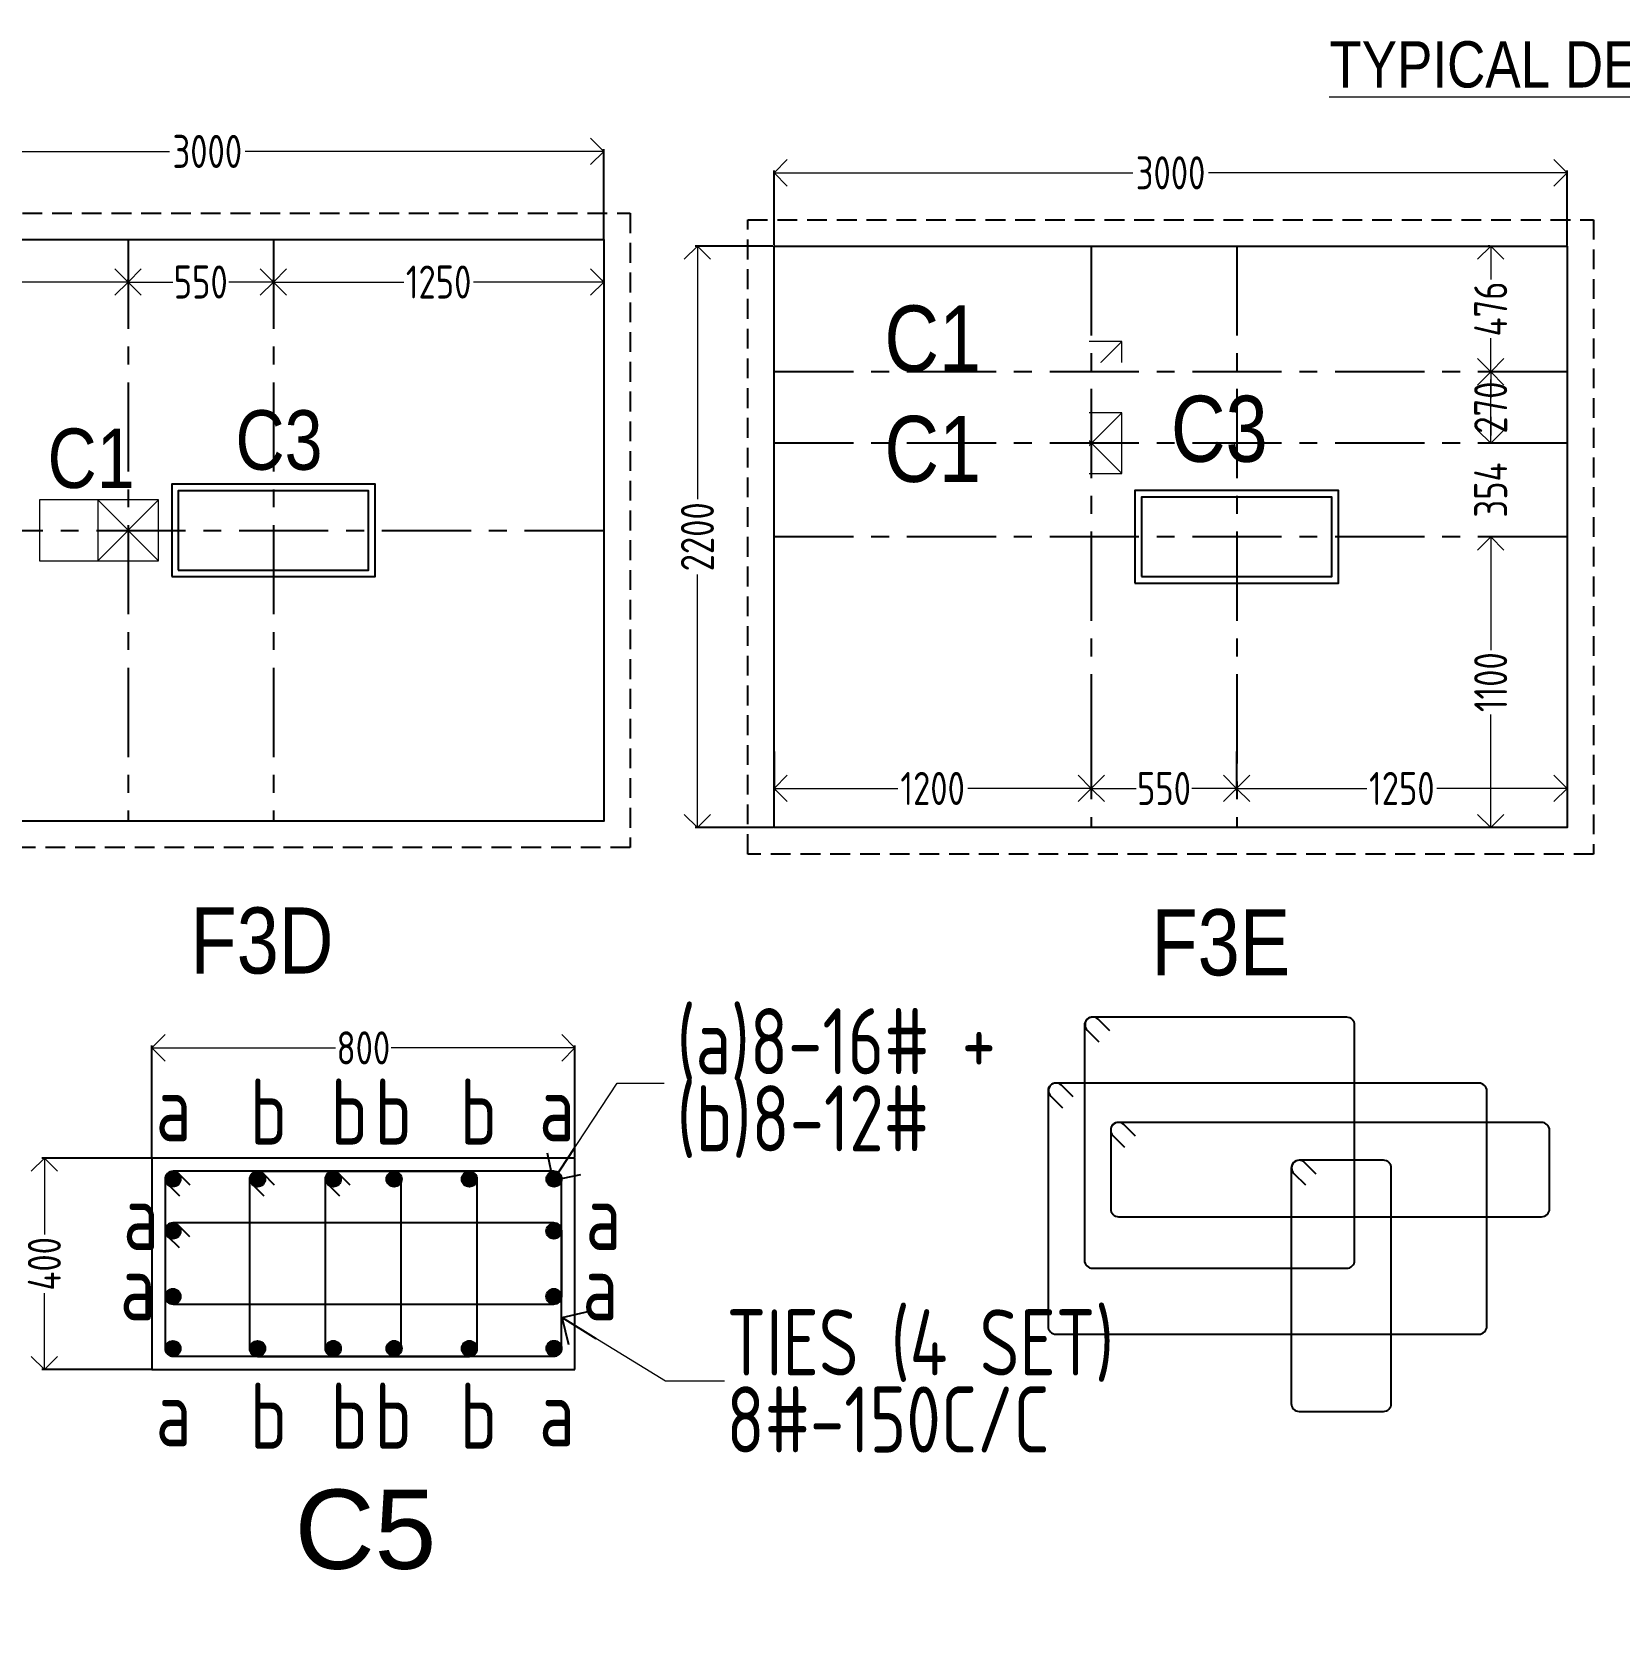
# Model space of a CAD drawing. Header units: inches. Extents: x -605 to 2991212, y -2872845 to 0.
# Drawn here: x 2394720 to 2406734, y -2404526 to -2392412 of the extents above; entities that cross this region are included whole.
import ezdxf
from ezdxf import colors
from ezdxf.entities.mleader import LeaderData, LeaderLine
from ezdxf.enums import TextEntityAlignment as Align
from ezdxf.math import Vec2, Vec3

# ---------------------------------------------------------------- set-up
doc = ezdxf.new("R2010")
doc.units = ezdxf.units.IN
doc.header["$LTSCALE"] = 600
doc.header["$MEASUREMENT"] = 0
doc.linetypes.add('CENTER', pattern=[2, 1.25, -0.25, 0.25, -0.25])
doc.linetypes.add('DASHED2', pattern=[0.375, 0.25, -0.125])
for name, color, linetype, lineweight in [('PV_TEXT_ROMANS', 7, 'Continuous', 0), ('rDIMension', 1, 'Continuous', 18), ('rRCC 2', 40, 'Continuous', 15), ('rREINF 1', 1, 'Continuous', 25), ('rREINF 2', 4, 'Continuous', 25)]:
    doc.layers.add(name, color=color, linetype=linetype, lineweight=lineweight)
doc.layers.add('SnT-CENTER2', color=8, linetype='CENTER')
doc.styles.add('DIM', font='geniso.shx', dxfattribs={"width": 0.85})
doc.styles.add('J.P', font='ARIALN.TTF')
doc.styles.get("Standard").update_dxf_attribs({"font": 'arial.ttf'})
doc.styles.add('TEXT3', font='geniso.shx')
doc.dimstyles.new('ST-150', dxfattribs={"dimscale": 75, "dimtxt": 3, "dimasz": 2, "dimexe": 0.18, "dimexo": 0.0625, "dimgap": 0.2, "dimtad": 0, "dimdec": 0, "dimlfac": 2, "dimzin": 0, "dimdsep": 46, "dimtxsty": 'DIM', "dimblk": 'OPEN90', "dimcen": 0.09, "dimclrd": 256, "dimclrt": 7, "dimadec": 0, "dimazin": 0, "dimtfac": 1, "dimtdec": 0, "dimtofl": 0, "dimtmove": 0, "dimatfit": 3, "dimldrblk": 'OPEN90', "dimfxl": 1, "dimtolj": 1, "dimtzin": 0, "dimlwd": -1, "dimarcsym": 0})
doc.dimstyles.new('ST-25', dxfattribs={"dimscale": 100, "dimtxt": 2.5, "dimasz": 2, "dimexe": 0.18, "dimexo": 0.0625, "dimgap": 0.2, "dimtad": 0, "dimdec": 0, "dimlfac": 0.25, "dimzin": 0, "dimdsep": 46, "dimtxsty": 'DIM', "dimblk": 'OPEN90', "dimcen": 0.09, "dimclrd": 256, "dimclrt": 7, "dimadec": 0, "dimazin": 0, "dimtfac": 1, "dimtdec": 0, "dimtofl": 0, "dimtmove": 0, "dimatfit": 3, "dimldrblk": 'OPEN90', "dimfxl": 1, "dimtolj": 1, "dimtzin": 0, "dimlwd": -1, "dimarcsym": 0})
doc.dimstyles.new('ST-50', dxfattribs={"dimscale": 100, "dimtxt": 2.5, "dimasz": 2, "dimexe": 0.18, "dimexo": 0.0625, "dimgap": 0.2, "dimtad": 0, "dimdec": 0, "dimlfac": 0.5, "dimzin": 0, "dimdsep": 46, "dimtxsty": 'DIM', "dimblk": 'OPEN90', "dimcen": 0.09, "dimclrd": 256, "dimclrt": 7, "dimadec": 0, "dimazin": 0, "dimtfac": 1, "dimtdec": 0, "dimtofl": 0, "dimtmove": 0, "dimatfit": 3, "dimldrblk": 'OPEN90', "dimfxl": 1, "dimtolj": 1, "dimtzin": 0, "dimlwd": -1, "dimarcsym": 0})

# ---------------------------------------------------------------- blocks, each defined once
blk = doc.blocks.new('_Open90')
at = {"color": 0, "linetype": 'ByBlock', "lineweight": -2}
for p, q in [((-0.5, 0.5), (0, 0)), ((0, 0), (-1, 0)), ((0, 0), (-0.5, -0.5))]:
    blk.add_line(p, q, dxfattribs=at)
blk = doc.blocks.new('*D819')
at = {"layer": 'Defpoints', "color": 0, "linetype": 'ByBlock'}
for p in [(2395627, -2400099), (2395627, -2400933), (2398827, -2400933)]:
    blk.add_point(p, dxfattribs=at)
at = {"layer": 'rDIMension', "color": 0, "lineweight": -2}
for p, q in [((2395627, -2400926), (2395627, -2400081)), ((2398827, -2400926), (2398827, -2400081))]:
    blk.add_line(p, q, dxfattribs=at)
at = {"layer": 'rDIMension'}
for p, q in [((2395827, -2400099), (2397015, -2400099)), ((2398627, -2400099), (2397438, -2400099))]:
    blk.add_line(p, q, dxfattribs=at)
at = {"layer": 'rDIMension', "linetype": 'ByBlock', "xscale": 200, "yscale": 200, "zscale": 200, "rotation": 180}
blk.add_blockref('_Open90', (2395627, -2400099), dxfattribs=at)
at = {"layer": 'rDIMension', "linetype": 'ByBlock', "xscale": 200, "yscale": 200, "zscale": 200}
blk.add_blockref('_Open90', (2398827, -2400099), dxfattribs=at)
at = {"layer": 'rDIMension', "color": 7, "linetype": 'ByBlock', "insert": (2397227, -2400099), "char_height": 250, "attachment_point": 5, "style": 'DIM'}
blk.add_mtext('\\A1;800', dxfattribs=at)
blk = doc.blocks.new('*D820')
at = {"layer": 'Defpoints', "color": 0, "linetype": 'ByBlock'}
for p in [(2395627, -2400933), (2394813, -2402533), (2395627, -2402533)]:
    blk.add_point(p, dxfattribs=at)
at = {"layer": 'rDIMension', "color": 0, "lineweight": -2}
for p, q in [((2395621, -2400933), (2394795, -2400933)), ((2395621, -2402533), (2394795, -2402533))]:
    blk.add_line(p, q, dxfattribs=at)
at = {"layer": 'rDIMension'}
for p, q in [((2394813, -2401133), (2394813, -2401511)), ((2394813, -2402333), (2394813, -2401955))]:
    blk.add_line(p, q, dxfattribs=at)
at = {"layer": 'rDIMension', "linetype": 'ByBlock', "xscale": 200, "yscale": 200, "zscale": 200}
for p, rotation in [((2394813, -2400933), 90), ((2394813, -2402533), 270)]:
    blk.add_blockref('_Open90', p, dxfattribs=dict(at, rotation=rotation))
at = {"layer": 'rDIMension', "color": 7, "linetype": 'ByBlock', "insert": (2394813, -2401733), "char_height": 250, "attachment_point": 5, "rotation": 90, "style": 'DIM'}
blk.add_mtext('\\A1;400', dxfattribs=at)
blk = doc.blocks.new('*D853')
at = {"layer": 'Defpoints', "color": 0, "linetype": 'ByBlock'}
for p in [(2393046, -2393316), (2393046, -2393983), (2399046, -2393983)]:
    blk.add_point(p, dxfattribs=at)
at = {"layer": 'rDIMension', "color": 0, "linetype": 'ByBlock', "lineweight": -2}
for p, q in [((2393046, -2393977), (2393046, -2393298)), ((2399046, -2393977), (2399046, -2393298))]:
    blk.add_line(p, q, dxfattribs=at)
at = {"layer": 'rDIMension', "linetype": 'ByBlock'}
for p, q in [((2393246, -2393316), (2395761, -2393316)), ((2398846, -2393316), (2396332, -2393316))]:
    blk.add_line(p, q, dxfattribs=at)
at = {"layer": 'rDIMension', "linetype": 'ByBlock', "xscale": 200, "yscale": 200, "zscale": 200, "rotation": 180}
blk.add_blockref('_Open90', (2393046, -2393316), dxfattribs=at)
at = {"layer": 'rDIMension', "linetype": 'ByBlock', "xscale": 200, "yscale": 200, "zscale": 200}
blk.add_blockref('_Open90', (2399046, -2393316), dxfattribs=at)
at = {"layer": 'rDIMension', "color": 7, "linetype": 'ByBlock', "insert": (2396046, -2393316), "char_height": 250, "attachment_point": 5, "style": 'DIM'}
blk.add_mtext('\\A1;3000', dxfattribs=at)
blk = doc.blocks.new('*D857')
at = {"layer": 'Defpoints', "color": 0, "linetype": 'ByBlock'}
for p in [(2393046, -2394304), (2395446, -2394304), (2395446, -2394304)]:
    blk.add_point(p, dxfattribs=at)
at = {"layer": 'rDIMension', "color": 0, "linetype": 'ByBlock', "lineweight": -2}
for p, q in [((2393046, -2394298), (2393046, -2394286)), ((2395446, -2394298), (2395446, -2394286))]:
    blk.add_line(p, q, dxfattribs=at)
at = {"layer": 'rDIMension', "linetype": 'ByBlock'}
for p, q in [((2393246, -2394304), (2393982, -2394304)), ((2395246, -2394304), (2394511, -2394304))]:
    blk.add_line(p, q, dxfattribs=at)
at = {"layer": 'rDIMension', "linetype": 'ByBlock', "xscale": 200, "yscale": 200, "zscale": 200, "rotation": 180}
blk.add_blockref('_Open90', (2393046, -2394304), dxfattribs=at)
at = {"layer": 'rDIMension', "linetype": 'ByBlock', "xscale": 200, "yscale": 200, "zscale": 200}
blk.add_blockref('_Open90', (2395446, -2394304), dxfattribs=at)
at = {"layer": 'rDIMension', "color": 7, "linetype": 'ByBlock', "insert": (2394246, -2394304), "char_height": 250, "attachment_point": 5, "style": 'DIM'}
blk.add_mtext('\\A1;1200', dxfattribs=at)
blk = doc.blocks.new('*D858')
at = {"layer": 'Defpoints', "color": 0, "linetype": 'ByBlock'}
for p in [(2395446, -2394304), (2396546, -2394304), (2396546, -2394304)]:
    blk.add_point(p, dxfattribs=at)
at = {"layer": 'rDIMension', "color": 0, "linetype": 'ByBlock', "lineweight": -2}
for p, q in [((2395446, -2394298), (2395446, -2394286)), ((2396546, -2394298), (2396546, -2394286))]:
    blk.add_line(p, q, dxfattribs=at)
at = {"layer": 'rDIMension', "linetype": 'ByBlock'}
for p, q in [((2395646, -2394304), (2395785, -2394304)), ((2396346, -2394304), (2396208, -2394304))]:
    blk.add_line(p, q, dxfattribs=at)
at = {"layer": 'rDIMension', "linetype": 'ByBlock', "xscale": 200, "yscale": 200, "zscale": 200, "rotation": 180}
blk.add_blockref('_Open90', (2395446, -2394304), dxfattribs=at)
at = {"layer": 'rDIMension', "linetype": 'ByBlock', "xscale": 200, "yscale": 200, "zscale": 200}
blk.add_blockref('_Open90', (2396546, -2394304), dxfattribs=at)
at = {"layer": 'rDIMension', "color": 7, "linetype": 'ByBlock', "insert": (2395996, -2394304), "char_height": 250, "attachment_point": 5, "style": 'DIM'}
blk.add_mtext('\\A1;550', dxfattribs=at)
blk = doc.blocks.new('*D859')
at = {"layer": 'Defpoints', "color": 0, "linetype": 'ByBlock'}
for p in [(2396546, -2394304), (2399046, -2394304), (2399046, -2394304)]:
    blk.add_point(p, dxfattribs=at)
at = {"layer": 'rDIMension', "color": 0, "linetype": 'ByBlock', "lineweight": -2}
for p, q in [((2396546, -2394298), (2396546, -2394286)), ((2399046, -2394298), (2399046, -2394286))]:
    blk.add_line(p, q, dxfattribs=at)
at = {"layer": 'rDIMension', "linetype": 'ByBlock'}
for p, q in [((2396746, -2394304), (2397532, -2394304)), ((2398846, -2394304), (2398061, -2394304))]:
    blk.add_line(p, q, dxfattribs=at)
at = {"layer": 'rDIMension', "linetype": 'ByBlock', "xscale": 200, "yscale": 200, "zscale": 200, "rotation": 180}
blk.add_blockref('_Open90', (2396546, -2394304), dxfattribs=at)
at = {"layer": 'rDIMension', "linetype": 'ByBlock', "xscale": 200, "yscale": 200, "zscale": 200}
blk.add_blockref('_Open90', (2399046, -2394304), dxfattribs=at)
at = {"layer": 'rDIMension', "color": 7, "linetype": 'ByBlock', "insert": (2397796, -2394304), "char_height": 250, "attachment_point": 5, "style": 'DIM'}
blk.add_mtext('\\A1;1250', dxfattribs=at)
blk = doc.blocks.new('*D860')
at = {"layer": 'Defpoints', "color": 0, "linetype": 'ByBlock'}
for p in [(2400334, -2393478), (2400334, -2394032), (2406334, -2394032)]:
    blk.add_point(p, dxfattribs=at)
at = {"layer": 'rDIMension', "color": 0, "linetype": 'ByBlock', "lineweight": -2}
for p, q in [((2400334, -2394026), (2400334, -2393460)), ((2406334, -2394026), (2406334, -2393460))]:
    blk.add_line(p, q, dxfattribs=at)
at = {"layer": 'rDIMension', "linetype": 'ByBlock'}
for p, q in [((2400534, -2393478), (2403049, -2393478)), ((2406134, -2393478), (2403620, -2393478))]:
    blk.add_line(p, q, dxfattribs=at)
at = {"layer": 'rDIMension', "linetype": 'ByBlock', "xscale": 200, "yscale": 200, "zscale": 200, "rotation": 180}
blk.add_blockref('_Open90', (2400334, -2393478), dxfattribs=at)
at = {"layer": 'rDIMension', "linetype": 'ByBlock', "xscale": 200, "yscale": 200, "zscale": 200}
blk.add_blockref('_Open90', (2406334, -2393478), dxfattribs=at)
at = {"layer": 'rDIMension', "color": 7, "linetype": 'ByBlock', "insert": (2403334, -2393478), "char_height": 250, "attachment_point": 5, "style": 'DIM'}
blk.add_mtext('\\A1;3000', dxfattribs=at)
blk = doc.blocks.new('*D861')
at = {"layer": 'Defpoints', "color": 0, "linetype": 'ByBlock'}
for p in [(2399754, -2394032), (2400334, -2394032), (2400334, -2398432)]:
    blk.add_point(p, dxfattribs=at)
at = {"layer": 'rDIMension', "color": 0, "linetype": 'ByBlock', "lineweight": -2}
for p, q in [((2400328, -2394032), (2399736, -2394032)), ((2400328, -2398432), (2399736, -2398432))]:
    blk.add_line(p, q, dxfattribs=at)
at = {"layer": 'rDIMension', "linetype": 'ByBlock'}
for p, q in [((2399754, -2394232), (2399754, -2395947)), ((2399754, -2398232), (2399754, -2396518))]:
    blk.add_line(p, q, dxfattribs=at)
at = {"layer": 'rDIMension', "linetype": 'ByBlock', "xscale": 200, "yscale": 200, "zscale": 200}
for p, rotation in [((2399754, -2394032), 90), ((2399754, -2398432), 270)]:
    blk.add_blockref('_Open90', p, dxfattribs=dict(at, rotation=rotation))
at = {"layer": 'rDIMension', "color": 7, "linetype": 'ByBlock', "insert": (2399754, -2396232), "char_height": 250, "attachment_point": 5, "rotation": 90, "style": 'DIM'}
blk.add_mtext('\\A1;2200', dxfattribs=at)
blk = doc.blocks.new('*D862')
at = {"layer": 'Defpoints', "color": 0, "linetype": 'ByBlock'}
for p in [(2400334, -2397851), (2402734, -2397851), (2402734, -2398136)]:
    blk.add_point(p, dxfattribs=at)
at = {"layer": 'rDIMension', "color": 0, "linetype": 'ByBlock', "lineweight": -2}
for p, q in [((2400334, -2397857), (2400334, -2398154)), ((2402734, -2397857), (2402734, -2398154))]:
    blk.add_line(p, q, dxfattribs=at)
at = {"layer": 'rDIMension', "linetype": 'ByBlock'}
for p, q in [((2400534, -2398136), (2401270, -2398136)), ((2402534, -2398136), (2401799, -2398136))]:
    blk.add_line(p, q, dxfattribs=at)
at = {"layer": 'rDIMension', "linetype": 'ByBlock', "xscale": 200, "yscale": 200, "zscale": 200, "rotation": 180}
blk.add_blockref('_Open90', (2400334, -2398136), dxfattribs=at)
at = {"layer": 'rDIMension', "linetype": 'ByBlock', "xscale": 200, "yscale": 200, "zscale": 200}
blk.add_blockref('_Open90', (2402734, -2398136), dxfattribs=at)
at = {"layer": 'rDIMension', "color": 7, "linetype": 'ByBlock', "insert": (2401534, -2398136), "char_height": 250, "attachment_point": 5, "style": 'DIM'}
blk.add_mtext('\\A1;1200', dxfattribs=at)
blk = doc.blocks.new('*D863')
at = {"layer": 'Defpoints', "color": 0, "linetype": 'ByBlock'}
for p in [(2402734, -2397851), (2403834, -2397851), (2403834, -2398136)]:
    blk.add_point(p, dxfattribs=at)
at = {"layer": 'rDIMension', "color": 0, "linetype": 'ByBlock', "lineweight": -2}
for p, q in [((2402734, -2397857), (2402734, -2398154)), ((2403834, -2397857), (2403834, -2398154))]:
    blk.add_line(p, q, dxfattribs=at)
at = {"layer": 'rDIMension', "linetype": 'ByBlock'}
for p, q in [((2402934, -2398136), (2403073, -2398136)), ((2403634, -2398136), (2403496, -2398136))]:
    blk.add_line(p, q, dxfattribs=at)
at = {"layer": 'rDIMension', "linetype": 'ByBlock', "xscale": 200, "yscale": 200, "zscale": 200, "rotation": 180}
blk.add_blockref('_Open90', (2402734, -2398136), dxfattribs=at)
at = {"layer": 'rDIMension', "linetype": 'ByBlock', "xscale": 200, "yscale": 200, "zscale": 200}
blk.add_blockref('_Open90', (2403834, -2398136), dxfattribs=at)
at = {"layer": 'rDIMension', "color": 7, "linetype": 'ByBlock', "insert": (2403284, -2398136), "char_height": 250, "attachment_point": 5, "style": 'DIM'}
blk.add_mtext('\\A1;550', dxfattribs=at)
blk = doc.blocks.new('*D864')
at = {"layer": 'Defpoints', "color": 0, "linetype": 'ByBlock'}
for p in [(2403834, -2397851), (2406334, -2397851), (2406334, -2398136)]:
    blk.add_point(p, dxfattribs=at)
at = {"layer": 'rDIMension', "color": 0, "linetype": 'ByBlock', "lineweight": -2}
for p, q in [((2403834, -2397857), (2403834, -2398154)), ((2406334, -2397857), (2406334, -2398154))]:
    blk.add_line(p, q, dxfattribs=at)
at = {"layer": 'rDIMension', "linetype": 'ByBlock'}
for p, q in [((2404034, -2398136), (2404820, -2398136)), ((2406134, -2398136), (2405349, -2398136))]:
    blk.add_line(p, q, dxfattribs=at)
at = {"layer": 'rDIMension', "linetype": 'ByBlock', "xscale": 200, "yscale": 200, "zscale": 200, "rotation": 180}
blk.add_blockref('_Open90', (2403834, -2398136), dxfattribs=at)
at = {"layer": 'rDIMension', "linetype": 'ByBlock', "xscale": 200, "yscale": 200, "zscale": 200}
blk.add_blockref('_Open90', (2406334, -2398136), dxfattribs=at)
at = {"layer": 'rDIMension', "color": 7, "linetype": 'ByBlock', "insert": (2405084, -2398136), "char_height": 250, "attachment_point": 5, "style": 'DIM'}
blk.add_mtext('\\A1;1250', dxfattribs=at)
blk = doc.blocks.new('*D865')
at = {"layer": 'Defpoints', "color": 0, "linetype": 'ByBlock'}
for p in [(2405756, -2394032), (2405756, -2394984), (2405756, -2394984)]:
    blk.add_point(p, dxfattribs=at)
at = {"layer": 'rDIMension', "color": 0, "linetype": 'ByBlock', "lineweight": -2}
for p, q in [((2405750, -2394032), (2405738, -2394032)), ((2405750, -2394984), (2405738, -2394984))]:
    blk.add_line(p, q, dxfattribs=at)
at = {"layer": 'rDIMension', "linetype": 'ByBlock'}
for p, q in [((2405756, -2394232), (2405756, -2394286)), ((2405756, -2394784), (2405756, -2394730))]:
    blk.add_line(p, q, dxfattribs=at)
at = {"layer": 'rDIMension', "linetype": 'ByBlock', "xscale": 200, "yscale": 200, "zscale": 200}
for p, rotation in [((2405756, -2394032), 90), ((2405756, -2394984), 270)]:
    blk.add_blockref('_Open90', p, dxfattribs=dict(at, rotation=rotation))
at = {"layer": 'rDIMension', "color": 7, "linetype": 'ByBlock', "insert": (2405756, -2394508), "char_height": 250, "attachment_point": 5, "rotation": 90, "style": 'DIM'}
blk.add_mtext('\\A1;476', dxfattribs=at)
blk = doc.blocks.new('*D866')
at = {"layer": 'Defpoints', "color": 0, "linetype": 'ByBlock'}
for p in [(2406160, -2394984), (2405756, -2395524), (2406160, -2395524)]:
    blk.add_point(p, dxfattribs=at)
at = {"layer": 'rDIMension', "color": 0, "linetype": 'ByBlock', "lineweight": -2}
for p, q in [((2406154, -2394984), (2405738, -2394984)), ((2406154, -2395524), (2405738, -2395524))]:
    blk.add_line(p, q, dxfattribs=at)
at = {"layer": 'rDIMension', "linetype": 'ByBlock'}
for p, q in [((2405756, -2395184), (2405756, -2395042)), ((2405756, -2395324), (2405756, -2395465))]:
    blk.add_line(p, q, dxfattribs=at)
at = {"layer": 'rDIMension', "linetype": 'ByBlock', "xscale": 200, "yscale": 200, "zscale": 200}
for p, rotation in [((2405756, -2394984), 90), ((2405756, -2395524), 270)]:
    blk.add_blockref('_Open90', p, dxfattribs=dict(at, rotation=rotation))
at = {"layer": 'rDIMension', "color": 7, "linetype": 'ByBlock', "insert": (2405756, -2395254), "char_height": 250, "attachment_point": 5, "rotation": 90, "style": 'DIM'}
blk.add_mtext('\\A1;270', dxfattribs=at)
blk = doc.blocks.new('*D867')
at = {"layer": 'Defpoints', "color": 0, "linetype": 'ByBlock'}
for p in [(2406160, -2395524), (2405756, -2396232), (2406160, -2396232)]:
    blk.add_point(p, dxfattribs=at)
at = {"layer": 'rDIMension', "linetype": 'ByBlock'}
for p, q in [((2405756, -2395324), (2405756, -2395124)), ((2405756, -2396432), (2405756, -2396632))]:
    blk.add_line(p, q, dxfattribs=at)
at = {"layer": 'rDIMension', "color": 0, "linetype": 'ByBlock', "lineweight": -2}
for p, q in [((2406154, -2395524), (2405738, -2395524)), ((2406154, -2396232), (2405738, -2396232))]:
    blk.add_line(p, q, dxfattribs=at)
at = {"layer": 'rDIMension', "linetype": 'ByBlock', "xscale": 200, "yscale": 200, "zscale": 200}
for p, rotation in [((2405756, -2395524), 270), ((2405756, -2396232), 90)]:
    blk.add_blockref('_Open90', p, dxfattribs=dict(at, rotation=rotation))
at = {"layer": 'rDIMension', "color": 7, "linetype": 'ByBlock', "insert": (2405756, -2395878), "char_height": 250, "attachment_point": 5, "rotation": 90, "style": 'DIM'}
blk.add_mtext('\\A1;354', dxfattribs=at)
blk = doc.blocks.new('*D868')
at = {"layer": 'Defpoints', "color": 0, "linetype": 'ByBlock'}
for p in [(2406160, -2396232), (2405756, -2398432), (2406160, -2398432)]:
    blk.add_point(p, dxfattribs=at)
at = {"layer": 'rDIMension', "color": 0, "linetype": 'ByBlock', "lineweight": -2}
for p, q in [((2406154, -2396232), (2405738, -2396232)), ((2406154, -2398432), (2405738, -2398432))]:
    blk.add_line(p, q, dxfattribs=at)
at = {"layer": 'rDIMension', "linetype": 'ByBlock'}
for p, q in [((2405756, -2396432), (2405756, -2397089)), ((2405756, -2398232), (2405756, -2397576))]:
    blk.add_line(p, q, dxfattribs=at)
at = {"layer": 'rDIMension', "linetype": 'ByBlock', "xscale": 200, "yscale": 200, "zscale": 200}
for p, rotation in [((2405756, -2396232), 90), ((2405756, -2398432), 270)]:
    blk.add_blockref('_Open90', p, dxfattribs=dict(at, rotation=rotation))
at = {"layer": 'rDIMension', "color": 7, "linetype": 'ByBlock', "insert": (2405756, -2397332), "char_height": 250, "attachment_point": 5, "rotation": 90, "style": 'DIM'}
blk.add_mtext('\\A1;1100', dxfattribs=at)
blk = doc.blocks.new('_DotBlank')
at = {"color": 0, "linetype": 'ByBlock', "lineweight": -2}
blk.add_line((-0.5, 0), (-1, 0), dxfattribs=at)
blk.add_circle((0, 0), 0.5, dxfattribs=at)

msp = doc.modelspace()

# ---------------------------------------------------------------- hatches: boundary and pattern name
at = {"layer": 'rREINF 2'}
h = msp.add_hatch(color=256, dxfattribs=at)
h.dxf.hatch_style = 1
h.paths.add_polyline_path([(2395843.6, -2401091.4, 1), (2395728.3, -2401091.4, 1)])
h = msp.add_hatch(color=256, dxfattribs=at)
h.dxf.hatch_style = 1
h.paths.add_polyline_path([(2396484.3, -2401091.6, 1), (2396368.9, -2401091.6, 1)])
h = msp.add_hatch(color=256, dxfattribs=at)
h.dxf.hatch_style = 1
h.paths.add_polyline_path([(2397057.1, -2401091.9, 1), (2396941.8, -2401091.9, 1)])
h = msp.add_hatch(color=256, dxfattribs=at)
h.dxf.hatch_style = 1
h.paths.add_polyline_path([(2397516.7, -2401092.1, 1), (2397401.3, -2401092.1, 1)])
h = msp.add_hatch(color=256, dxfattribs=at)
h.dxf.hatch_style = 1
h.paths.add_polyline_path([(2398086.1, -2401092.3, 1), (2397970.8, -2401092.3, 1)])
h = msp.add_hatch(color=256, dxfattribs=at)
h.dxf.hatch_style = 1
h.paths.add_polyline_path([(2398726.8, -2401092.6, 1), (2398611.4, -2401092.6, 1)])
h = msp.add_hatch(color=256, dxfattribs=at)
h.dxf.hatch_style = 1
h.paths.add_polyline_path([(2395843.6, -2401485.5, 1), (2395728.3, -2401485.5, 1)])
h = msp.add_hatch(color=256, dxfattribs=at)
h.dxf.hatch_style = 1
h.paths.add_polyline_path([(2398609.9, -2401485.5, -1), (2398725.2, -2401485.5, -1)])
h = msp.add_hatch(color=256, dxfattribs=at)
h.dxf.hatch_style = 1
h.paths.add_polyline_path([(2395843.6, -2401979.6, 1), (2395728.3, -2401979.6, 1)])
h = msp.add_hatch(color=256, dxfattribs=at)
h.dxf.hatch_style = 1
h.paths.add_polyline_path([(2398609.9, -2401979.6, -1), (2398725.2, -2401979.6, -1)])
h = msp.add_hatch(color=256, dxfattribs=at)
h.dxf.hatch_style = 1
h.paths.add_polyline_path([(2395843.6, -2402373.8, -1), (2395728.3, -2402373.8, -1)])
h = msp.add_hatch(color=256, dxfattribs=at)
h.dxf.hatch_style = 1
h.paths.add_polyline_path([(2396484.3, -2402373.5, -1), (2396368.9, -2402373.5, -1)])
h = msp.add_hatch(color=256, dxfattribs=at)
h.dxf.hatch_style = 1
h.paths.add_polyline_path([(2397057.1, -2402373.3, -1), (2396941.8, -2402373.3, -1)])
h = msp.add_hatch(color=256, dxfattribs=at)
h.dxf.hatch_style = 1
h.paths.add_polyline_path([(2397516.7, -2402373.1, -1), (2397401.3, -2402373.1, -1)])
h = msp.add_hatch(color=256, dxfattribs=at)
h.dxf.hatch_style = 1
h.paths.add_polyline_path([(2398086.1, -2402372.8, -1), (2397970.8, -2402372.8, -1)])
h = msp.add_hatch(color=256, dxfattribs=at)
h.dxf.hatch_style = 1
h.paths.add_polyline_path([(2398726.8, -2402372.6, -1), (2398611.4, -2402372.6, -1)])

# ---------------------------------------------------------------- linework, layer by layer
at = {"color": 7, "linetype": 'DASHED2'}
msp.add_lwpolyline([(2392846.5, -2393783.2), (2399246.5, -2393783.2), (2399246.5, -2398583.2), (2392846.5, -2398583.2)], close=True, dxfattribs=at)
at = {"color": 1, "linetype": 'ByBlock'}
msp.add_lwpolyline([(2393046.5, -2393983.2), (2399046.5, -2393983.2), (2399046.5, -2398383.2), (2393046.5, -2398383.2)], close=True, dxfattribs=at)
at = {"color": 3, "linetype": 'ByBlock'}
msp.add_lwpolyline([(2395776.5, -2396533.2), (2397316.5, -2396533.2), (2397316.5, -2395833.2), (2395776.5, -2395833.2)], close=True, dxfattribs=at)
at = {"color": 2, "linetype": 'ByBlock'}
msp.add_lwpolyline([(2395826.5, -2396483.2), (2397266.5, -2396483.2), (2397266.5, -2395883.2), (2395826.5, -2395883.2)], close=True, dxfattribs=at)
at = {"color": 6, "linetype": 'ByBlock'}
msp.add_lwpolyline([(2398826.8, -2402532.6), (2398826.8, -2400932.6), (2395626.8, -2400932.6), (2395626.8, -2402532.6)], close=True, dxfattribs=at)
at = {"layer": 'rRCC 2', "color": 6}
for p, q in [((2402964.3, -2394753.7), (2402504.3, -2395213.7)), ((2402964.3, -2395213.7), (2402504.3, -2394753.7)), ((2395676.5, -2395953.2), (2395216.5, -2396413.2)), ((2395676.5, -2396413.2), (2395216.5, -2395953.2))]:
    msp.add_line(p, q, dxfattribs=at)
for points in [[(2402964.3, -2395213.7), (2402964.3, -2394753.7), (2402064.3, -2394753.7), (2402064.3, -2395213.7)], [(2402964.3, -2394753.7), (2402504.3, -2394753.7), (2402504.3, -2395213.7), (2402964.3, -2395213.7)], [(2395676.5, -2396413.2), (2395676.5, -2395953.2), (2394776.5, -2395953.2), (2394776.5, -2396413.2)], [(2395676.5, -2395953.2), (2395216.5, -2395953.2), (2395216.5, -2396413.2), (2395676.5, -2396413.2)]]:
    msp.add_lwpolyline(points, close=True, dxfattribs=at)
at = {"layer": 'rREINF 1'}
for points in [[(2404726.7, -2401706.9), (2404726.7, -2399926.9, 0.4142136), (2404666.7, -2399866.9), (2402742.9, -2399866.9, 0.4142136), (2402682.9, -2399926.9), (2402682.9, -2401706.9, 0.4142136), (2402742.9, -2401766.9), (2404666.7, -2401766.9, 0.4142136)], [(2405727.1, -2402205.3), (2405727.1, -2400425.3, 0.4142136), (2405667.1, -2400365.3), (2402467.1, -2400365.3, 0.4142136), (2402407.1, -2400425.3), (2402407.1, -2402205.3, 0.4142136), (2402467.1, -2402265.3), (2405667.1, -2402265.3, 0.4142136)], [(2406201.2, -2401316.6), (2406201.2, -2400722.5, 0.4142136), (2406141.2, -2400662.5), (2402941.2, -2400662.5, 0.4142136), (2402881.2, -2400722.5), (2402881.2, -2401316.6, 0.4142136), (2402941.2, -2401376.6), (2406141.2, -2401376.6, 0.4142136)], [(2405004.1, -2402789.9), (2405004.1, -2401009.9, 0.4142136), (2404944.1, -2400949.9), (2404306.7, -2400949.9, 0.4142136), (2404246.7, -2401009.9), (2404246.7, -2402789.9, 0.4142136), (2404306.7, -2402849.9), (2404944.1, -2402849.9, 0.4142136)], [(2398726.8, -2402372.6), (2398726.8, -2401092.6, 0.4142136), (2398666.8, -2401032.6), (2395786.8, -2401032.6, 0.4142136), (2395726.8, -2401092.6), (2395726.8, -2402372.6, 0.4142136), (2395786.8, -2402432.6), (2398666.8, -2402432.6, 0.4142136)], [(2398088.5, -2402374), (2398088.5, -2401094, 0.4142136), (2398028.5, -2401034), (2396424.8, -2401034, 0.4142136), (2396364.8, -2401094), (2396364.8, -2402374, 0.4142136), (2396424.8, -2402434), (2398028.5, -2402434, 0.4142136)], [(2397513.7, -2402372.6), (2397513.7, -2401092.6, 0.4142136), (2397453.7, -2401032.6), (2396997.4, -2401032.6, 0.4142136), (2396937.4, -2401092.6), (2396937.4, -2402372.6, 0.4142136), (2396997.4, -2402432.6), (2397453.7, -2402432.6, 0.4142136)], [(2398727.1, -2401978.1), (2398727.1, -2401484, 0.4142136), (2398667.1, -2401424), (2395787.1, -2401424, 0.4142136), (2395727.1, -2401484), (2395727.1, -2401978.1, 0.4142136), (2395787.1, -2402038.1), (2398667.1, -2402038.1, 0.4142136)]]:
    msp.add_lwpolyline(points, format="xyb", close=True, dxfattribs=at)
for points in [[(2402873.6, -2399970.5), (2402785.5, -2399882.4, 1), (2402703.9, -2399964), (2402792, -2400052.1)], [(2402596.8, -2400470.3), (2402508.7, -2400382.2, 1), (2402427.1, -2400463.7), (2402515.2, -2400551.8)], [(2403067.7, -2400767.5), (2402979.6, -2400679.4, 1), (2402898.1, -2400761), (2402986.2, -2400849.1)], [(2404436.4, -2401054.9), (2404348.3, -2400966.8, 1), (2404266.7, -2401048.3), (2404354.9, -2401136.4)], [(2395916.5, -2401137.6), (2395828.3, -2401049.5, 1), (2395746.8, -2401131), (2395834.9, -2401219.1)], [(2396555.4, -2401137.6), (2396467.3, -2401049.5, 1), (2396385.8, -2401131.1), (2396473.9, -2401219.2)], [(2397127.1, -2401137.6), (2397038.9, -2401049.5, 1), (2396957.4, -2401131), (2397045.5, -2401219.1)], [(2395913.6, -2401529), (2395825.5, -2401440.9, 1), (2395743.9, -2401522.5), (2395832.1, -2401610.6)]]:
    msp.add_lwpolyline(points, format="xyb", dxfattribs=at)
at = {"layer": 'rREINF 2'}
for centre in [(2395786, -2401091.4), (2396426.6, -2401091.6), (2396999.5, -2401091.9), (2397459, -2401092.1), (2398028.5, -2401092.3), (2398669.1, -2401092.6), (2395786, -2401485.5), (2398667.6, -2401485.5), (2395786, -2401979.6), (2398667.6, -2401979.6), (2395786, -2402373.8), (2396426.6, -2402373.5), (2396999.5, -2402373.3), (2397459, -2402373.1), (2398028.5, -2402372.8), (2398669.1, -2402372.6)]:
    msp.add_circle(centre, 57.7, dxfattribs=at)
at = {"layer": 'SnT-CENTER2', "color": 8, "ltscale": 0.9}
for points in [[(2395446.5, -2393983.2), (2395446.5, -2398383.2)], [(2396546.5, -2393983.2), (2396546.5, -2398383.2)], [(2393046.5, -2396183.2), (2399046.5, -2396183.2)], [(2406334.3, -2396232.5), (2400334.3, -2396232.5)]]:
    msp.add_lwpolyline(points, dxfattribs=at)

# ---------------------------------------------------------------- texts
at = {"layer": 'PV_TEXT_ROMANS', "style": 'J.P'}
msp.add_text('%%UTYPICAL DETAILS OF FOOTING FOR  F3A,F3B,F3C,F3D,F3E', height=350, rotation=360, dxfattribs=at).set_placement((2410238.3, -2392687.2), align=Align.MIDDLE)
at = {"layer": 'PV_TEXT_ROMANS', "char_height": 450, "width": 2135.966, "attachment_point": 1, "style": 'J.P'}
for s, insert in [('\\pxqc;C3', (2395520.2, -2395274.4)), ('\\pxqc;C1', (2394098.4, -2395412.5))]:
    msp.add_mtext(s, dxfattribs=dict(at, insert=insert))
at = {"layer": 'PV_TEXT_ROMANS', "char_height": 500, "width": 1863.784, "attachment_point": 1, "style": 'J.P', "bg_fill": 2}
for s, insert in [('\\pxqc;F3D', (2395527.4, -2399036.4)), ('\\pxqc;F3E', (2402782.2, -2399050.2))]:
    msp.add_mtext(s, dxfattribs=dict(at, insert=insert))
at = {"layer": 'rDIMension', "color": 7, "insert": (2399597, -2400365.6), "char_height": 500, "width": 2863.587, "attachment_point": 4, "line_spacing_factor": 0.7, "style": 'DIM'}
msp.add_mtext('\\A1;(a)8-16# +\\P(b)8-12# ', dxfattribs=at)
at = {"layer": 'rDIMension', "color": 7, "char_height": 500, "attachment_point": 4, "line_spacing_factor": 0.7, "style": 'DIM'}
for s, insert in [('\\A1;b', (2396368.2, -2400582)), ('\\A1;b', (2396979.4, -2400582)), ('\\A1;b', (2397312.4, -2400582)), ('\\A1;b', (2397956.7, -2400582)), ('\\A1;a', (2395655.9, -2400555.8)), ('\\A1;a', (2398556.8, -2400555.8)), ('\\A1;a', (2395409.1, -2401378.2)), ('\\A1;a', (2398908, -2401378.2)), ('\\A1;a', (2395385.4, -2401910)), ('\\A1;a', (2398884.3, -2401910)), ('\\A1;TIES (4 SET)\\P8#-150C/C', (2399974.1, -2402619.2)), ('\\A1;b', (2396368.2, -2402883.2)), ('\\A1;b', (2396979.4, -2402883.2)), ('\\A1;b', (2397312.4, -2402883.2)), ('\\A1;b', (2397956.7, -2402883.2)), ('\\A1;a', (2395655.9, -2402863.5)), ('\\A1;a', (2398556.8, -2402863.5))]:
    msp.add_mtext(s, dxfattribs=dict(at, insert=insert))
at = {"layer": 'rRCC 2'}
msp.add_text('C5', height=600, dxfattribs=at).set_placement((2396706.6, -2404041.1))

# ---------------------------------------------------------------- dimensions: what is measured, and where the dimension line sits
at = {"layer": 'rDIMension', "color": 8, "linetype": 'ByBlock'}
for base, p1, p2, picture, middle in [((2393046.5, -2393315.9), (2399046.5, -2393983.2), (2393046.5, -2393983.2), '*D853', (2396046.5, -2393315.9)), ((2400334.3, -2393477.8), (2406334.3, -2394032.5), (2400334.3, -2394032.5), '*D860', (2403334.3, -2393477.8)), ((2395446.5, -2394304.4), (2393046.5, -2394304.4), (2395446.5, -2394304.4), '*D857', (2394246.5, -2394304.4)), ((2396546.5, -2394304.4), (2395446.5, -2394304.4), (2396546.5, -2394304.4), '*D858', (2395996.5, -2394304.4)), ((2399046.5, -2394304.4), (2396546.5, -2394304.4), (2399046.5, -2394304.4), '*D859', (2397796.5, -2394304.4)), ((2402734.3, -2398135.8), (2400334.3, -2397850.9), (2402734.3, -2397850.9), '*D862', (2401534.3, -2398135.8)), ((2403834.3, -2398135.8), (2402734.3, -2397850.9), (2403834.3, -2397850.9), '*D863', (2403284.3, -2398135.8)), ((2406334.3, -2398135.8), (2403834.3, -2397850.9), (2406334.3, -2397850.9), '*D864', (2405084.3, -2398135.8))]:
    dim = msp.add_linear_dim(base=base, p1=p1, p2=p2, dimstyle='ST-50', override={"dimblk": 'Open90', "dimtmove": 1}, dxfattribs=at)
    dim.commit()
    dim.dimension.update_dxf_attribs({"geometry": picture, "text_midpoint": middle})
for base, p1, p2, picture, middle in [((2405756.5, -2394983.7), (2405756.5, -2394032.5), (2405756.5, -2394983.7), '*D865', (2405756.5, -2394508.1)), ((2405756.5, -2396232.5), (2406160.5, -2395523.7), (2406160.5, -2396232.5), '*D867', (2405756.5, -2395878.1)), ((2405756.5, -2398432.5), (2406160.5, -2396232.5), (2406160.5, -2398432.5), '*D868', (2405756.5, -2397332.5))]:
    dim = msp.add_linear_dim(base=base, p1=p1, p2=p2, angle=90, dimstyle='ST-50', override={"dimblk": 'Open90', "dimtmove": 1}, dxfattribs=at)
    dim.commit()
    dim.dimension.update_dxf_attribs({"geometry": picture, "text_midpoint": middle})
dim = msp.add_linear_dim(base=(2405756.5, -2395523.7), p1=(2406160.5, -2394983.7), p2=(2406160.5, -2395523.7), angle=90, dimstyle='ST-50', override={"dimblk": 'Open90', "dimtmove": 1}, dxfattribs=at)
dim.commit()
dim.dimension.update_dxf_attribs({"geometry": '*D866', "text_midpoint": (2405756.5, -2395253.7), "dimtype": 160})
at = {"layer": 'rDIMension'}
dim = msp.add_linear_dim(base=(2395626.8, -2400099.1), p1=(2398826.8, -2400932.6), p2=(2395626.8, -2400932.6), dimstyle='ST-25', dxfattribs=at)
dim.commit()
dim.dimension.update_dxf_attribs({"geometry": '*D819', "text_midpoint": (2397226.8, -2400099.1)})
dim = msp.add_linear_dim(base=(2394813, -2402532.6), p1=(2395626.8, -2400932.6), p2=(2395626.8, -2402532.6), angle=90, dimstyle='ST-25', dxfattribs=at)
dim.commit()
dim.dimension.update_dxf_attribs({"geometry": '*D820', "text_midpoint": (2394813, -2401732.6)})

# ---------------------------------------------------------------- leaders
at = {"layer": 'rRCC 2', "annotation_type": 0, "has_hookline": 1, "hookline_direction": 0}
msp.add_leader([(2398662.5, -2401102.3), (2399147.8, -2400365.6), (2399503.4, -2400365.6)], dimstyle='ST-150', override={"dimasz": 4}, dxfattribs=at)
at = {"layer": 'rRCC 2', "annotation_type": 0, "has_hookline": 1, "hookline_direction": 0, "text_width": 2974.8}
msp.add_leader([(2398730.6, -2402140), (2399512, -2402619.2), (2399959.1, -2402619.2)], dimstyle='ST-150', override={"dimasz": 4}, dxfattribs=at)

# ---------------------------------------------------------------- next in the draw order: texts
at = {"layer": 'PV_TEXT_ROMANS', "insert": (2402770.8, -2395164.4), "char_height": 500, "width": 1863.784, "attachment_point": 1, "style": 'J.P', "bg_fill": 2}
msp.add_mtext('\\pxqc;C3', dxfattribs=at)

# ---------------------------------------------------------------- next in the draw order: linework, layer by layer
at = {"color": 3, "linetype": 'ByBlock'}
msp.add_lwpolyline([(2403064.3, -2396582.5), (2404604.3, -2396582.5), (2404604.3, -2395882.5), (2403064.3, -2395882.5)], close=True, dxfattribs=at)
at = {"color": 2, "linetype": 'ByBlock'}
msp.add_lwpolyline([(2403114.3, -2396532.5), (2404554.3, -2396532.5), (2404554.3, -2395932.5), (2403114.3, -2395932.5)], close=True, dxfattribs=at)
at = {"layer": 'rRCC 2', "color": 6}
for p, q in [((2402964.3, -2395293.7), (2402504.3, -2395753.7)), ((2402964.3, -2395753.7), (2402504.3, -2395293.7))]:
    msp.add_line(p, q, dxfattribs=at)
for points in [[(2402964.3, -2395753.7), (2402964.3, -2395293.7), (2402064.3, -2395293.7), (2402064.3, -2395753.7)], [(2402964.3, -2395293.7), (2402504.3, -2395293.7), (2402504.3, -2395753.7), (2402964.3, -2395753.7)]]:
    msp.add_lwpolyline(points, close=True, dxfattribs=at)
at = {"layer": 'SnT-CENTER2', "color": 8, "ltscale": 0.9}
msp.add_lwpolyline([(2403834.3, -2394032.5), (2403834.3, -2398432.5)], dxfattribs=at)

# ---------------------------------------------------------------- next in the draw order: texts
at = {"layer": 'PV_TEXT_ROMANS', "insert": (2400602.9, -2394481.4), "char_height": 500, "width": 1863.784, "attachment_point": 1, "style": 'J.P', "bg_fill": 2}
msp.add_mtext('\\pxqc;C1', dxfattribs=at)

# ---------------------------------------------------------------- next in the draw order: linework, layer by layer
at = {"layer": 'SnT-CENTER2', "color": 8, "ltscale": 0.9}
msp.add_lwpolyline([(2406334.3, -2394983.7), (2400334.3, -2394983.7)], dxfattribs=at)

# ---------------------------------------------------------------- next in the draw order: texts
at = {"layer": 'PV_TEXT_ROMANS', "insert": (2400602.9, -2395316.7), "char_height": 500, "width": 1863.784, "attachment_point": 1, "style": 'J.P', "bg_fill": 2}
msp.add_mtext('\\pxqc;C1', dxfattribs=at)

# ---------------------------------------------------------------- next in the draw order: linework, layer by layer
at = {"color": 7, "linetype": 'DASHED2'}
msp.add_lwpolyline([(2400134.3, -2393832.5), (2406534.3, -2393832.5), (2406534.3, -2398632.5), (2400134.3, -2398632.5)], close=True, dxfattribs=at)
at = {"color": 1, "linetype": 'ByBlock'}
msp.add_lwpolyline([(2400334.3, -2394032.5), (2406334.3, -2394032.5), (2406334.3, -2398432.5), (2400334.3, -2398432.5)], close=True, dxfattribs=at)
at = {"layer": 'SnT-CENTER2', "color": 8, "ltscale": 0.9}
for points in [[(2402734.3, -2394032.5), (2402734.3, -2398432.5)], [(2406334.3, -2395523.7), (2400334.3, -2395523.7)]]:
    msp.add_lwpolyline(points, dxfattribs=at)

# ---------------------------------------------------------------- next in the draw order: dimensions: what is measured, and where the dimension line sits
at = {"layer": 'rDIMension', "color": 8, "linetype": 'ByBlock'}
dim = msp.add_linear_dim(base=(2399753.6, -2394032.5), p1=(2400334.3, -2398432.5), p2=(2400334.3, -2394032.5), angle=90, dimstyle='ST-50', override={"dimblk": 'Open90', "dimtmove": 1}, dxfattribs=at)
dim.commit()
dim.dimension.update_dxf_attribs({"geometry": '*D861', "text_midpoint": (2399753.6, -2396232.5)})

# ---------------------------------------------------------------- next in the draw order: leaders
at = {"layer": 'rRCC 2', "color": 7}
ml = msp.add_multileader_mtext('Standard', dxfattribs=at)
ml.set_content('\\A1;\\W0.85;(a)4-12# ', color=7, style='TEXT3')
ml.set_leader_properties(color=256, linetype='ByLayer', lineweight=-1)
ml.set_arrow_properties(name='DOTBLANK')
ml.build(insert=Vec2(0, 0))
ml.multileader.update_dxf_attribs({"text_top_attachment_type": 0, "text_bottom_attachment_type": 0, "dogleg_length": 7.47, "arrow_head_size": 187.5, "scale": 75})
ctx = ml.context
ctx.base_point, ctx.scale, ctx.char_height, ctx.arrow_head_size, ctx.landing_gap_size, ctx.plane_origin = Vec3(2474235.5, -2625457.1), 75, 250, 187.5, 6.75, Vec3(2469885.5, -2625505)
ctx.text_align_type = 2
notes = []
notes.append((ctx, [(0, (0, 0, 0), (0, 0), (1, 0), 1, [])]))
ctx.mtext.insert, ctx.mtext.alignment, ctx.mtext.flow_direction = Vec3(2475262.2, -2625325.8), 3, 5
for ctx, leaders in notes:
    for number, flags, end, landing, length, lines in leaders:
        leader = LeaderData()
        leader.index, (leader.has_last_leader_line, leader.has_dogleg_vector, leader.attachment_direction) = number, flags
        leader.last_leader_point, leader.dogleg_vector, leader.dogleg_length = Vec3(end), Vec3(landing), length
        for number, points, colour, breaks in lines:
            line = LeaderLine()
            line.index, line.vertices, line.color, line.breaks = number, Vec3.list(points), colors.encode_raw_color(colour), breaks
            leader.lines.append(line)
        ctx.leaders.append(leader)

doc.saveas('drawing.dxf')
